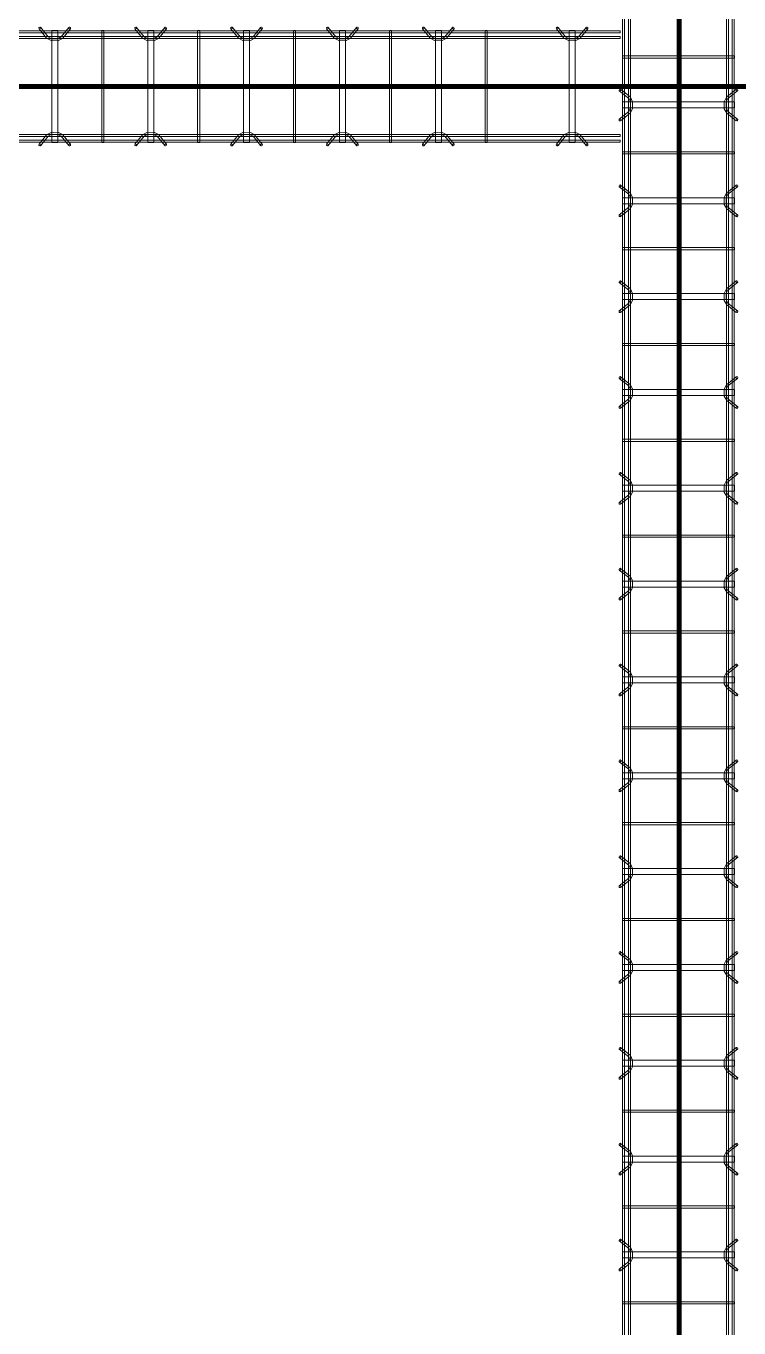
# Model space of a CAD drawing. Header units: inches. Extents: x -19229 to -222, y -6301 to 12387.
# Drawn here: x -3072.6 to -2983.3, y 10486.4 to 10649.4 of the extents above; entities that cross this region are included whole.
import ezdxf

# ---------------------------------------------------------------- set-up
doc = ezdxf.new("R2010")
doc.units = ezdxf.units.IN
doc.header["$MEASUREMENT"] = 0
doc.layers.add('A-GENM', color=13, linetype='Continuous', lineweight=9)
doc.layers.add('S-BEAM', color=12, linetype='Continuous', lineweight=9)

# ---------------------------------------------------------------- blocks, each defined once
blk = doc.blocks.new('Dowel bar assembly - Dowel bar assembly-669756-SLAB ON GROUND JOINTS')
at = {"layer": 'S-BEAM'}
for p, q in [((2175, 1.98), (0, 1.98)), ((0, 1.72), (2175, 1.72)), ((587.87, 1.99), (587.87, -12.01)), ((588.13, 1.99), (587.87, 1.99)), ((587.87, 1.99), (588.13, 1.99)), ((588.13, -12.01), (588.13, 1.99)), ((592.02, 2.23), (592.97, 1.03)), ((593.18, 1.19), (592.23, 2.39)), ((593.62, 1.99), (593.62, -12.01)), ((594.38, 1.99), (593.62, 1.99)), ((593.62, 1.99), (594.38, 1.99)), ((594.38, -12.01), (594.38, 1.99)), ((595.76, 2.39), (594.81, 1.19)), ((595.01, 1.03), (595.96, 2.23)), ((599.87, 1.99), (599.87, -12.01)), ((600.13, 1.99), (599.87, 1.99)), ((599.87, 1.99), (600.13, 1.99)), ((600.13, -12.01), (600.13, 1.99)), ((604.02, 2.23), (604.97, 1.03)), ((605.18, 1.19), (604.23, 2.39)), ((605.62, 1.99), (605.62, -12.01)), ((606.38, 1.99), (605.62, 1.99)), ((605.62, 1.99), (606.38, 1.99)), ((606.38, -12.01), (606.38, 1.99)), ((607.76, 2.39), (606.81, 1.19)), ((607.01, 1.03), (607.96, 2.23)), ((611.87, 1.99), (611.87, -12.01)), ((612.13, 1.99), (611.87, 1.99)), ((611.87, 1.99), (612.13, 1.99)), ((612.13, -12.01), (612.13, 1.99)), ((616.02, 2.23), (616.97, 1.03)), ((617.18, 1.19), (616.23, 2.39)), ((617.62, 1.99), (617.62, -12.01)), ((618.38, 1.99), (617.62, 1.99)), ((617.62, 1.99), (618.38, 1.99)), ((618.38, -12.01), (618.38, 1.99)), ((619.76, 2.39), (618.81, 1.19)), ((619.01, 1.03), (619.96, 2.23)), ((623.87, 1.99), (623.87, -12.01)), ((624.13, 1.99), (623.87, 1.99)), ((623.87, 1.99), (624.13, 1.99)), ((624.13, -12.01), (624.13, 1.99)), ((628.02, 2.23), (628.97, 1.03)), ((629.18, 1.19), (628.23, 2.39)), ((629.62, 1.99), (629.62, -12.01)), ((630.38, 1.99), (629.62, 1.99)), ((629.62, 1.99), (630.38, 1.99)), ((630.38, -12.01), (630.38, 1.99)), ((631.76, 2.39), (630.81, 1.19)), ((631.01, 1.03), (631.96, 2.23)), ((635.87, 1.99), (635.87, -12.01)), ((636.13, 1.99), (635.87, 1.99)), ((635.87, 1.99), (636.13, 1.99)), ((636.13, -12.01), (636.13, 1.99)), ((640.02, 2.23), (640.97, 1.03)), ((641.18, 1.19), (640.23, 2.39)), ((641.62, 1.99), (641.62, -12.01)), ((642.38, 1.99), (641.62, 1.99)), ((641.62, 1.99), (642.38, 1.99)), ((642.38, -12.01), (642.38, 1.99)), ((643.76, 2.39), (642.81, 1.19)), ((643.01, 1.03), (643.96, 2.23)), ((647.87, 1.99), (647.87, -12.01)), ((648.13, 1.99), (647.87, 1.99)), ((647.87, 1.99), (648.13, 1.99)), ((648.13, -12.01), (648.13, 1.99)), ((652.02, 2.23), (652.97, 1.03)), ((653.18, 1.19), (652.23, 2.39)), ((653.62, 1.99), (653.62, -12.01)), ((654.38, 1.99), (653.62, 1.99)), ((653.62, 1.99), (654.38, 1.99)), ((654.38, -12.01), (654.38, 1.99)), ((655.76, 2.39), (654.81, 1.19)), ((655.01, 1.03), (655.96, 2.23)), ((659.87, 1.99), (659.87, -12.01)), ((660.13, 1.99), (659.87, 1.99)), ((659.87, 1.99), (660.13, 1.99)), ((660.13, -12.01), (660.13, 1.99)), ((664.02, 2.23), (664.97, 1.03)), ((665.18, 1.19), (664.23, 2.39)), ((665.62, 1.99), (665.62, -12.01)), ((666.38, 1.99), (665.62, 1.99)), ((665.62, 1.99), (666.38, 1.99)), ((666.38, -12.01), (666.38, 1.99)), ((667.76, 2.39), (666.81, 1.19)), ((667.01, 1.03), (667.96, 2.23)), ((671.87, 1.99), (671.87, -12.01)), ((672.13, 1.99), (671.87, 1.99)), ((671.87, 1.99), (672.13, 1.99)), ((672.13, -12.01), (672.13, 1.99)), ((676.02, 2.23), (676.97, 1.03)), ((677.18, 1.19), (676.23, 2.39)), ((677.62, 1.99), (677.62, -12.01)), ((678.38, 1.99), (677.62, 1.99)), ((677.62, 1.99), (678.38, 1.99)), ((678.38, -12.01), (678.38, 1.99)), ((679.76, 2.39), (678.81, 1.19)), ((679.01, 1.03), (679.96, 2.23)), ((683.87, 1.99), (683.87, -12.01)), ((684.13, 1.99), (683.87, 1.99)), ((683.87, 1.99), (684.13, 1.99)), ((684.13, -12.01), (684.13, 1.99)), ((688.02, 2.23), (688.97, 1.03)), ((689.18, 1.19), (688.23, 2.39)), ((689.62, 1.99), (689.62, -12.01)), ((690.38, 1.99), (689.62, 1.99)), ((689.62, 1.99), (690.38, 1.99)), ((690.38, -12.01), (690.38, 1.99)), ((691.76, 2.39), (690.81, 1.19)), ((691.01, 1.03), (691.96, 2.23)), ((695.87, 1.99), (695.87, -12.01)), ((696.13, 1.99), (695.87, 1.99)), ((695.87, 1.99), (696.13, 1.99)), ((696.13, -12.01), (696.13, 1.99)), ((700.02, 2.23), (700.97, 1.03)), ((701.18, 1.19), (700.23, 2.39)), ((701.62, 1.99), (701.62, -12.01)), ((702.38, 1.99), (701.62, 1.99)), ((701.62, 1.99), (702.38, 1.99)), ((702.38, -12.01), (702.38, 1.99)), ((703.76, 2.39), (702.81, 1.19)), ((703.01, 1.03), (703.96, 2.23)), ((707.87, 1.99), (707.87, -12.01)), ((708.13, 1.99), (707.87, 1.99)), ((707.87, 1.99), (708.13, 1.99)), ((708.13, -12.01), (708.13, 1.99)), ((712.02, 2.23), (712.97, 1.03)), ((713.18, 1.19), (712.23, 2.39)), ((713.62, 1.99), (713.62, -12.01)), ((714.38, 1.99), (713.62, 1.99)), ((713.62, 1.99), (714.38, 1.99)), ((714.38, -12.01), (714.38, 1.99)), ((715.76, 2.39), (714.81, 1.19)), ((715.01, 1.03), (715.96, 2.23)), ((719.87, 1.99), (719.87, -12.01)), ((720.13, 1.99), (719.87, 1.99)), ((719.87, 1.99), (720.13, 1.99)), ((720.13, -12.01), (720.13, 1.99)), ((724.02, 2.23), (724.97, 1.03)), ((725.18, 1.19), (724.23, 2.39)), ((725.62, 1.99), (725.62, -12.01)), ((726.38, 1.99), (725.62, 1.99)), ((725.62, 1.99), (726.38, 1.99)), ((726.38, -12.01), (726.38, 1.99)), ((727.76, 2.39), (726.81, 1.19)), ((727.01, 1.03), (727.96, 2.23)), ((731.87, 1.99), (731.87, -12.01)), ((732.13, 1.99), (731.87, 1.99)), ((731.87, 1.99), (732.13, 1.99)), ((732.13, -12.01), (732.13, 1.99)), ((736.02, 2.23), (736.97, 1.03)), ((737.18, 1.19), (736.23, 2.39)), ((737.62, 1.99), (737.62, -12.01)), ((738.38, 1.99), (737.62, 1.99)), ((737.62, 1.99), (738.38, 1.99)), ((738.38, -12.01), (738.38, 1.99)), ((739.76, 2.39), (738.81, 1.19)), ((739.01, 1.03), (739.96, 2.23)), ((743.87, 1.99), (743.87, -12.01)), ((744.13, 1.99), (743.87, 1.99)), ((743.87, 1.99), (744.13, 1.99)), ((744.13, -12.01), (744.13, 1.99)), ((2175, 1.25), (0, 1.25)), ((0, 0.99), (2175, 0.99)), ((2175, -11.01), (0, -11.01)), ((0, -11.27), (2175, -11.27)), ((592.97, -11.05), (592.02, -12.25)), ((592.23, -12.41), (593.18, -11.21)), ((594.81, -11.21), (595.76, -12.41)), ((595.96, -12.25), (595.01, -11.05)), ((604.97, -11.05), (604.02, -12.25)), ((604.23, -12.41), (605.18, -11.21)), ((606.81, -11.21), (607.76, -12.41)), ((607.96, -12.25), (607.01, -11.05)), ((616.97, -11.05), (616.02, -12.25)), ((616.23, -12.41), (617.18, -11.21)), ((618.81, -11.21), (619.76, -12.41)), ((619.96, -12.25), (619.01, -11.05)), ((628.97, -11.05), (628.02, -12.25)), ((628.23, -12.41), (629.18, -11.21)), ((630.81, -11.21), (631.76, -12.41)), ((631.96, -12.25), (631.01, -11.05)), ((640.97, -11.05), (640.02, -12.25)), ((640.23, -12.41), (641.18, -11.21)), ((642.81, -11.21), (643.76, -12.41)), ((643.96, -12.25), (643.01, -11.05)), ((652.97, -11.05), (652.02, -12.25)), ((652.23, -12.41), (653.18, -11.21)), ((654.81, -11.21), (655.76, -12.41)), ((655.96, -12.25), (655.01, -11.05)), ((664.97, -11.05), (664.02, -12.25)), ((664.23, -12.41), (665.18, -11.21)), ((666.81, -11.21), (667.76, -12.41)), ((667.96, -12.25), (667.01, -11.05)), ((676.97, -11.05), (676.02, -12.25)), ((676.23, -12.41), (677.18, -11.21)), ((678.81, -11.21), (679.76, -12.41)), ((679.96, -12.25), (679.01, -11.05)), ((688.97, -11.05), (688.02, -12.25)), ((688.23, -12.41), (689.18, -11.21)), ((690.81, -11.21), (691.76, -12.41)), ((691.96, -12.25), (691.01, -11.05)), ((700.97, -11.05), (700.02, -12.25)), ((700.23, -12.41), (701.18, -11.21)), ((702.81, -11.21), (703.76, -12.41)), ((703.96, -12.25), (703.01, -11.05)), ((712.97, -11.05), (712.02, -12.25)), ((712.23, -12.41), (713.18, -11.21)), ((714.81, -11.21), (715.76, -12.41)), ((715.96, -12.25), (715.01, -11.05)), ((724.97, -11.05), (724.02, -12.25)), ((724.23, -12.41), (725.18, -11.21)), ((726.81, -11.21), (727.76, -12.41)), ((727.96, -12.25), (727.01, -11.05)), ((736.97, -11.05), (736.02, -12.25)), ((736.23, -12.41), (737.18, -11.21)), ((738.81, -11.21), (739.76, -12.41)), ((739.96, -12.25), (739.01, -11.05)), ((2175, -11.74), (0, -11.74)), ((0, -12), (2175, -12)), ((588.13, -12.01), (587.87, -12.01)), ((587.87, -12.01), (588.13, -12.01)), ((594.38, -12.01), (593.62, -12.01)), ((593.62, -12.01), (594.38, -12.01)), ((600.13, -12.01), (599.87, -12.01)), ((599.87, -12.01), (600.13, -12.01)), ((606.38, -12.01), (605.62, -12.01)), ((605.62, -12.01), (606.38, -12.01)), ((612.13, -12.01), (611.87, -12.01)), ((611.87, -12.01), (612.13, -12.01)), ((618.38, -12.01), (617.62, -12.01)), ((617.62, -12.01), (618.38, -12.01)), ((624.13, -12.01), (623.87, -12.01)), ((623.87, -12.01), (624.13, -12.01)), ((630.38, -12.01), (629.62, -12.01)), ((629.62, -12.01), (630.38, -12.01)), ((636.13, -12.01), (635.87, -12.01)), ((635.87, -12.01), (636.13, -12.01)), ((642.38, -12.01), (641.62, -12.01)), ((641.62, -12.01), (642.38, -12.01)), ((648.13, -12.01), (647.87, -12.01)), ((647.87, -12.01), (648.13, -12.01)), ((654.38, -12.01), (653.62, -12.01)), ((653.62, -12.01), (654.38, -12.01)), ((660.13, -12.01), (659.87, -12.01)), ((659.87, -12.01), (660.13, -12.01)), ((666.38, -12.01), (665.62, -12.01)), ((665.62, -12.01), (666.38, -12.01)), ((672.13, -12.01), (671.87, -12.01)), ((671.87, -12.01), (672.13, -12.01)), ((678.38, -12.01), (677.62, -12.01)), ((677.62, -12.01), (678.38, -12.01)), ((684.13, -12.01), (683.87, -12.01)), ((683.87, -12.01), (684.13, -12.01)), ((690.38, -12.01), (689.62, -12.01)), ((689.62, -12.01), (690.38, -12.01)), ((696.13, -12.01), (695.87, -12.01)), ((695.87, -12.01), (696.13, -12.01)), ((702.38, -12.01), (701.62, -12.01)), ((701.62, -12.01), (702.38, -12.01)), ((708.13, -12.01), (707.87, -12.01)), ((707.87, -12.01), (708.13, -12.01)), ((714.38, -12.01), (713.62, -12.01)), ((713.62, -12.01), (714.38, -12.01)), ((720.13, -12.01), (719.87, -12.01)), ((719.87, -12.01), (720.13, -12.01)), ((726.38, -12.01), (725.62, -12.01)), ((725.62, -12.01), (726.38, -12.01)), ((732.13, -12.01), (731.87, -12.01)), ((731.87, -12.01), (732.13, -12.01)), ((738.38, -12.01), (737.62, -12.01)), ((737.62, -12.01), (738.38, -12.01)), ((744.13, -12.01), (743.87, -12.01)), ((743.87, -12.01), (744.13, -12.01))]:
    blk.add_line(p, q, dxfattribs=at)
at = {"layer": 'S-BEAM', "flags": 128}
for points in [[(592.97, 1.03), (593.53, 0.73), (594.39, 0.72), (594.97, 0.99), (595.01, 1.03)], [(593.18, 1.19), (593.62, 0.97), (594.38, 0.98), (594.81, 1.19)], [(604.97, 1.03), (605.53, 0.73), (606.39, 0.72), (606.97, 0.99), (607.01, 1.03)], [(605.18, 1.19), (605.62, 0.97), (606.38, 0.98), (606.81, 1.19)], [(616.97, 1.03), (617.53, 0.73), (618.39, 0.72), (618.97, 0.99), (619.01, 1.03)], [(617.18, 1.19), (617.62, 0.97), (618.38, 0.98), (618.81, 1.19)], [(628.97, 1.03), (629.53, 0.73), (630.39, 0.72), (630.97, 0.99), (631.01, 1.03)], [(629.18, 1.19), (629.62, 0.97), (630.38, 0.98), (630.81, 1.19)], [(640.97, 1.03), (641.53, 0.73), (642.39, 0.72), (642.97, 0.99), (643.01, 1.03)], [(641.18, 1.19), (641.62, 0.97), (642.38, 0.98), (642.81, 1.19)], [(652.97, 1.03), (653.53, 0.73), (654.39, 0.72), (654.97, 0.99), (655.01, 1.03)], [(653.18, 1.19), (653.62, 0.97), (654.38, 0.98), (654.81, 1.19)], [(664.97, 1.03), (665.53, 0.73), (666.39, 0.72), (666.97, 0.99), (667.01, 1.03)], [(665.18, 1.19), (665.62, 0.97), (666.38, 0.98), (666.81, 1.19)], [(676.97, 1.03), (677.53, 0.73), (678.39, 0.72), (678.97, 0.99), (679.01, 1.03)], [(677.18, 1.19), (677.62, 0.97), (678.38, 0.98), (678.81, 1.19)], [(688.97, 1.03), (689.53, 0.73), (690.39, 0.72), (690.97, 0.99), (691.01, 1.03)], [(689.18, 1.19), (689.62, 0.97), (690.38, 0.98), (690.81, 1.19)], [(700.97, 1.03), (701.53, 0.73), (702.39, 0.72), (702.97, 0.99), (703.01, 1.03)], [(701.18, 1.19), (701.62, 0.97), (702.38, 0.98), (702.81, 1.19)], [(712.97, 1.03), (713.53, 0.73), (714.39, 0.72), (714.97, 0.99), (715.01, 1.03)], [(713.18, 1.19), (713.62, 0.97), (714.38, 0.98), (714.81, 1.19)], [(724.97, 1.03), (725.53, 0.73), (726.39, 0.72), (726.97, 0.99), (727.01, 1.03)], [(725.18, 1.19), (725.62, 0.97), (726.38, 0.98), (726.81, 1.19)], [(736.97, 1.03), (737.53, 0.73), (738.39, 0.72), (738.97, 0.99), (739.01, 1.03)], [(737.18, 1.19), (737.62, 0.97), (738.38, 0.98), (738.81, 1.19)], [(592.97, -11.05), (593.53, -10.75), (594.39, -10.74), (594.97, -11.01), (595.01, -11.05)], [(593.18, -11.21), (593.62, -10.99), (594.38, -11), (594.81, -11.21)], [(604.97, -11.05), (605.53, -10.75), (606.39, -10.74), (606.97, -11.01), (607.01, -11.05)], [(605.18, -11.21), (605.62, -10.99), (606.38, -11), (606.81, -11.21)], [(616.97, -11.05), (617.53, -10.75), (618.39, -10.74), (618.97, -11.01), (619.01, -11.05)], [(617.18, -11.21), (617.62, -10.99), (618.38, -11), (618.81, -11.21)], [(628.97, -11.05), (629.53, -10.75), (630.39, -10.74), (630.97, -11.01), (631.01, -11.05)], [(629.18, -11.21), (629.62, -10.99), (630.38, -11), (630.81, -11.21)], [(640.97, -11.05), (641.53, -10.75), (642.39, -10.74), (642.97, -11.01), (643.01, -11.05)], [(641.18, -11.21), (641.62, -10.99), (642.38, -11), (642.81, -11.21)], [(652.97, -11.05), (653.53, -10.75), (654.39, -10.74), (654.97, -11.01), (655.01, -11.05)], [(653.18, -11.21), (653.62, -10.99), (654.38, -11), (654.81, -11.21)], [(664.97, -11.05), (665.53, -10.75), (666.39, -10.74), (666.97, -11.01), (667.01, -11.05)], [(665.18, -11.21), (665.62, -10.99), (666.38, -11), (666.81, -11.21)], [(676.97, -11.05), (677.53, -10.75), (678.39, -10.74), (678.97, -11.01), (679.01, -11.05)], [(677.18, -11.21), (677.62, -10.99), (678.38, -11), (678.81, -11.21)], [(688.97, -11.05), (689.53, -10.75), (690.39, -10.74), (690.97, -11.01), (691.01, -11.05)], [(689.18, -11.21), (689.62, -10.99), (690.38, -11), (690.81, -11.21)], [(700.97, -11.05), (701.53, -10.75), (702.39, -10.74), (702.97, -11.01), (703.01, -11.05)], [(701.18, -11.21), (701.62, -10.99), (702.38, -11), (702.81, -11.21)], [(712.97, -11.05), (713.53, -10.75), (714.39, -10.74), (714.97, -11.01), (715.01, -11.05)], [(713.18, -11.21), (713.62, -10.99), (714.38, -11), (714.81, -11.21)], [(724.97, -11.05), (725.53, -10.75), (726.39, -10.74), (726.97, -11.01), (727.01, -11.05)], [(725.18, -11.21), (725.62, -10.99), (726.38, -11), (726.81, -11.21)], [(736.97, -11.05), (737.53, -10.75), (738.39, -10.74), (738.97, -11.01), (739.01, -11.05)], [(737.18, -11.21), (737.62, -10.99), (738.38, -11), (738.81, -11.21)]]:
    blk.add_lwpolyline(points, dxfattribs=at)
at = {"layer": 'S-BEAM'}
for centre, major_axis, start_param, end_param in [((592.12, 2.31), (0.101, 0.08), 5.709265, 8.850858), ((592.12, 2.31), (0.101, 0.08), 2.567673, 5.709265), ((595.86, 2.31), (-0.101, 0.08), 3.715513, 6.857105), ((595.86, 2.31), (-0.101, 0.08), 0.57392, 3.715513), ((604.12, 2.31), (0.101, 0.08), 5.709265, 8.850858), ((604.12, 2.31), (0.101, 0.08), 2.567673, 5.709265), ((607.86, 2.31), (-0.101, 0.08), 3.715513, 6.857105), ((607.86, 2.31), (-0.101, 0.08), 0.57392, 3.715513), ((616.12, 2.31), (0.101, 0.08), 5.709265, 8.850858), ((616.12, 2.31), (0.101, 0.08), 2.567673, 5.709265), ((619.86, 2.31), (-0.101, 0.08), 3.715513, 6.857105), ((619.86, 2.31), (-0.101, 0.08), 0.57392, 3.715513), ((628.12, 2.31), (0.101, 0.08), 5.709265, 8.850858), ((628.12, 2.31), (0.101, 0.08), 2.567673, 5.709265), ((631.86, 2.31), (-0.101, 0.08), 3.715513, 6.857105), ((631.86, 2.31), (-0.101, 0.08), 0.57392, 3.715513), ((640.12, 2.31), (0.101, 0.08), 5.709265, 8.850858), ((640.12, 2.31), (0.101, 0.08), 2.567673, 5.709265), ((643.86, 2.31), (-0.101, 0.08), 3.715513, 6.857105), ((643.86, 2.31), (-0.101, 0.08), 0.57392, 3.715513), ((652.12, 2.31), (0.101, 0.08), 5.709265, 8.850858), ((652.12, 2.31), (0.101, 0.08), 2.567673, 5.709265), ((655.86, 2.31), (-0.101, 0.08), 3.715513, 6.857105), ((655.86, 2.31), (-0.101, 0.08), 0.57392, 3.715513), ((664.12, 2.31), (0.101, 0.08), 5.709265, 8.850858), ((664.12, 2.31), (0.101, 0.08), 2.567673, 5.709265), ((667.86, 2.31), (-0.101, 0.08), 3.715513, 6.857105), ((667.86, 2.31), (-0.101, 0.08), 0.57392, 3.715513), ((676.12, 2.31), (0.101, 0.08), 5.709265, 8.850858), ((676.12, 2.31), (0.101, 0.08), 2.567673, 5.709265), ((679.86, 2.31), (-0.101, 0.08), 3.715513, 6.857105), ((679.86, 2.31), (-0.101, 0.08), 0.57392, 3.715513), ((688.12, 2.31), (0.101, 0.08), 5.709265, 8.850858), ((688.12, 2.31), (0.101, 0.08), 2.567673, 5.709265), ((691.86, 2.31), (-0.101, 0.08), 3.715513, 6.857105), ((691.86, 2.31), (-0.101, 0.08), 0.57392, 3.715513), ((700.12, 2.31), (0.101, 0.08), 5.709265, 8.850858), ((700.12, 2.31), (0.101, 0.08), 2.567673, 5.709265), ((703.86, 2.31), (-0.101, 0.08), 3.715513, 6.857105), ((703.86, 2.31), (-0.101, 0.08), 0.57392, 3.715513), ((712.12, 2.31), (0.101, 0.08), 5.709265, 8.850858), ((712.12, 2.31), (0.101, 0.08), 2.567673, 5.709265), ((715.86, 2.31), (-0.101, 0.08), 3.715513, 6.857105), ((715.86, 2.31), (-0.101, 0.08), 0.57392, 3.715513), ((724.12, 2.31), (0.101, 0.08), 5.709265, 8.850858), ((724.12, 2.31), (0.101, 0.08), 2.567673, 5.709265), ((727.86, 2.31), (-0.101, 0.08), 3.715513, 6.857105), ((727.86, 2.31), (-0.101, 0.08), 0.57392, 3.715513), ((736.12, 2.31), (0.101, 0.08), 5.709265, 8.850858), ((736.12, 2.31), (0.101, 0.08), 2.567673, 5.709265), ((739.86, 2.31), (-0.101, 0.08), 3.715513, 6.857105), ((739.86, 2.31), (-0.101, 0.08), 0.57392, 3.715513), ((592.12, -12.33), (-0.101, 0.08), 3.715513, 6.857105), ((592.12, -12.33), (-0.101, 0.08), 0.57392, 3.715513), ((595.86, -12.33), (0.101, 0.08), 5.709265, 8.850858), ((595.86, -12.33), (0.101, 0.08), 2.567673, 5.709265), ((604.12, -12.33), (-0.101, 0.08), 3.715513, 6.857105), ((604.12, -12.33), (-0.101, 0.08), 0.57392, 3.715513), ((607.86, -12.33), (0.101, 0.08), 5.709265, 8.850858), ((607.86, -12.33), (0.101, 0.08), 2.567673, 5.709265), ((616.12, -12.33), (-0.101, 0.08), 3.715513, 6.857105), ((616.12, -12.33), (-0.101, 0.08), 0.57392, 3.715513), ((619.86, -12.33), (0.101, 0.08), 5.709265, 8.850858), ((619.86, -12.33), (0.101, 0.08), 2.567673, 5.709265), ((628.12, -12.33), (-0.101, 0.08), 3.715513, 6.857105), ((628.12, -12.33), (-0.101, 0.08), 0.57392, 3.715513), ((631.86, -12.33), (0.101, 0.08), 5.709265, 8.850858), ((631.86, -12.33), (0.101, 0.08), 2.567673, 5.709265), ((640.12, -12.33), (-0.101, 0.08), 3.715513, 6.857105), ((640.12, -12.33), (-0.101, 0.08), 0.57392, 3.715513), ((643.86, -12.33), (0.101, 0.08), 5.709265, 8.850858), ((643.86, -12.33), (0.101, 0.08), 2.567673, 5.709265), ((652.12, -12.33), (-0.101, 0.08), 3.715513, 6.857105), ((652.12, -12.33), (-0.101, 0.08), 0.57392, 3.715513), ((655.86, -12.33), (0.101, 0.08), 5.709265, 8.850858), ((655.86, -12.33), (0.101, 0.08), 2.567673, 5.709265), ((664.12, -12.33), (-0.101, 0.08), 3.715513, 6.857105), ((664.12, -12.33), (-0.101, 0.08), 0.57392, 3.715513), ((667.86, -12.33), (0.101, 0.08), 5.709265, 8.850858), ((667.86, -12.33), (0.101, 0.08), 2.567673, 5.709265), ((676.12, -12.33), (-0.101, 0.08), 3.715513, 6.857105), ((676.12, -12.33), (-0.101, 0.08), 0.57392, 3.715513), ((679.86, -12.33), (0.101, 0.08), 5.709265, 8.850858), ((679.86, -12.33), (0.101, 0.08), 2.567673, 5.709265), ((688.12, -12.33), (-0.101, 0.08), 3.715513, 6.857105), ((688.12, -12.33), (-0.101, 0.08), 0.57392, 3.715513), ((691.86, -12.33), (0.101, 0.08), 5.709265, 8.850858), ((691.86, -12.33), (0.101, 0.08), 2.567673, 5.709265), ((700.12, -12.33), (-0.101, 0.08), 3.715513, 6.857105), ((700.12, -12.33), (-0.101, 0.08), 0.57392, 3.715513), ((703.86, -12.33), (0.101, 0.08), 5.709265, 8.850858), ((703.86, -12.33), (0.101, 0.08), 2.567673, 5.709265), ((712.12, -12.33), (-0.101, 0.08), 3.715513, 6.857105), ((712.12, -12.33), (-0.101, 0.08), 0.57392, 3.715513), ((715.86, -12.33), (0.101, 0.08), 5.709265, 8.850858), ((715.86, -12.33), (0.101, 0.08), 2.567673, 5.709265), ((724.12, -12.33), (-0.101, 0.08), 3.715513, 6.857105), ((724.12, -12.33), (-0.101, 0.08), 0.57392, 3.715513), ((727.86, -12.33), (0.101, 0.08), 5.709265, 8.850858), ((727.86, -12.33), (0.101, 0.08), 2.567673, 5.709265), ((736.12, -12.33), (-0.101, 0.08), 3.715513, 6.857105), ((736.12, -12.33), (-0.101, 0.08), 0.57392, 3.715513), ((739.86, -12.33), (0.101, 0.08), 5.709265, 8.850858), ((739.86, -12.33), (0.101, 0.08), 2.567673, 5.709265)]:
    blk.add_ellipse(centre, major_axis=major_axis, ratio=0.816528, start_param=start_param, end_param=end_param, dxfattribs=at)
blk = doc.blocks.new('Dowel bar assembly - Dowel bar assembly-674226-SLAB ON GROUND JOINTS')
at = {"layer": 'S-BEAM'}
for p, q in [((148.75, 1.98), (0, 1.98)), ((0, 1.98), (0, 1.72)), ((0, 1.72), (0, 1.98)), ((0, 1.72), (148.75, 1.72)), ((4.02, 2.23), (4.97, 1.03)), ((5.18, 1.19), (4.23, 2.39)), ((5.63, 1.99), (5.63, -12.01)), ((6.38, 1.99), (5.63, 1.99)), ((5.63, 1.99), (6.38, 1.99)), ((6.38, -12.01), (6.38, 1.99)), ((7.76, 2.39), (6.81, 1.19)), ((7.01, 1.03), (7.96, 2.23)), ((11.87, 1.99), (11.87, -12.01)), ((12.13, 1.99), (11.87, 1.99)), ((11.87, 1.99), (12.13, 1.99)), ((12.13, -12.01), (12.13, 1.99)), ((16.02, 2.23), (16.97, 1.03)), ((17.18, 1.19), (16.23, 2.39)), ((17.63, 1.99), (17.63, -12.01)), ((18.38, 1.99), (17.63, 1.99)), ((17.63, 1.99), (18.38, 1.99)), ((18.38, -12.01), (18.38, 1.99)), ((19.76, 2.39), (18.81, 1.19)), ((19.01, 1.03), (19.96, 2.23)), ((23.87, 1.99), (23.87, -12.01)), ((24.13, 1.99), (23.87, 1.99)), ((23.87, 1.99), (24.13, 1.99)), ((24.13, -12.01), (24.13, 1.99)), ((28.02, 2.23), (28.97, 1.03)), ((29.18, 1.19), (28.23, 2.39)), ((29.63, 1.99), (29.63, -12.01)), ((30.38, 1.99), (29.63, 1.99)), ((29.63, 1.99), (30.38, 1.99)), ((30.38, -12.01), (30.38, 1.99)), ((31.76, 2.39), (30.81, 1.19)), ((31.01, 1.03), (31.96, 2.23)), ((35.87, 1.99), (35.87, -12.01)), ((36.13, 1.99), (35.87, 1.99)), ((35.87, 1.99), (36.13, 1.99)), ((36.13, -12.01), (36.13, 1.99)), ((40.02, 2.23), (40.97, 1.03)), ((41.18, 1.19), (40.23, 2.39)), ((41.63, 1.99), (41.63, -12.01)), ((42.38, 1.99), (41.63, 1.99)), ((41.63, 1.99), (42.38, 1.99)), ((42.38, -12.01), (42.38, 1.99)), ((43.76, 2.39), (42.81, 1.19)), ((43.01, 1.03), (43.96, 2.23)), ((47.87, 1.99), (47.87, -12.01)), ((48.13, 1.99), (47.87, 1.99)), ((47.87, 1.99), (48.13, 1.99)), ((48.13, -12.01), (48.13, 1.99)), ((52.02, 2.23), (52.97, 1.03)), ((53.18, 1.19), (52.23, 2.39)), ((53.63, 1.99), (53.63, -12.01)), ((54.38, 1.99), (53.63, 1.99)), ((53.63, 1.99), (54.38, 1.99)), ((54.38, -12.01), (54.38, 1.99)), ((55.76, 2.39), (54.81, 1.19)), ((55.01, 1.03), (55.96, 2.23)), ((59.87, 1.99), (59.87, -12.01)), ((60.13, 1.99), (59.87, 1.99)), ((59.87, 1.99), (60.13, 1.99)), ((60.13, -12.01), (60.13, 1.99)), ((64.02, 2.23), (64.97, 1.03)), ((65.18, 1.19), (64.23, 2.39)), ((65.63, 1.99), (65.63, -12.01)), ((66.38, 1.99), (65.63, 1.99)), ((65.63, 1.99), (66.38, 1.99)), ((66.38, -12.01), (66.38, 1.99)), ((67.76, 2.39), (66.81, 1.19)), ((67.01, 1.03), (67.96, 2.23)), ((71.87, 1.99), (71.87, -12.01)), ((72.13, 1.99), (71.87, 1.99)), ((71.87, 1.99), (72.13, 1.99)), ((72.13, -12.01), (72.13, 1.99)), ((76.02, 2.23), (76.97, 1.03)), ((77.18, 1.19), (76.23, 2.39)), ((77.63, 1.99), (77.63, -12.01)), ((78.38, 1.99), (77.63, 1.99)), ((77.63, 1.99), (78.38, 1.99)), ((78.38, -12.01), (78.38, 1.99)), ((79.76, 2.39), (78.81, 1.19)), ((79.01, 1.03), (79.96, 2.23)), ((83.87, 1.99), (83.87, -12.01)), ((84.13, 1.99), (83.87, 1.99)), ((83.87, 1.99), (84.13, 1.99)), ((84.13, -12.01), (84.13, 1.99)), ((88.02, 2.23), (88.97, 1.03)), ((89.18, 1.19), (88.23, 2.39)), ((89.63, 1.99), (89.63, -12.01)), ((90.38, 1.99), (89.63, 1.99)), ((89.63, 1.99), (90.38, 1.99)), ((90.38, -12.01), (90.38, 1.99)), ((91.76, 2.39), (90.81, 1.19)), ((91.01, 1.03), (91.96, 2.23)), ((95.87, 1.99), (95.87, -12.01)), ((96.13, 1.99), (95.87, 1.99)), ((95.87, 1.99), (96.13, 1.99)), ((96.13, -12.01), (96.13, 1.99)), ((100.02, 2.23), (100.97, 1.03)), ((101.18, 1.19), (100.23, 2.39)), ((101.63, 1.99), (101.63, -12.01)), ((102.38, 1.99), (101.63, 1.99)), ((101.63, 1.99), (102.38, 1.99)), ((102.38, -12.01), (102.38, 1.99)), ((103.76, 2.39), (102.81, 1.19)), ((103.01, 1.03), (103.96, 2.23)), ((107.87, 1.99), (107.87, -12.01)), ((108.13, 1.99), (107.87, 1.99)), ((107.87, 1.99), (108.13, 1.99)), ((108.13, -12.01), (108.13, 1.99)), ((112.02, 2.23), (112.97, 1.03)), ((113.18, 1.19), (112.23, 2.39)), ((113.63, 1.99), (113.63, -12.01)), ((114.38, 1.99), (113.63, 1.99)), ((113.63, 1.99), (114.38, 1.99)), ((114.38, -12.01), (114.38, 1.99)), ((115.76, 2.39), (114.81, 1.19)), ((115.01, 1.03), (115.96, 2.23)), ((119.87, 1.99), (119.87, -12.01)), ((120.13, 1.99), (119.87, 1.99)), ((119.87, 1.99), (120.13, 1.99)), ((120.13, -12.01), (120.13, 1.99)), ((124.02, 2.23), (124.97, 1.03)), ((125.18, 1.19), (124.23, 2.39)), ((125.63, 1.99), (125.63, -12.01)), ((126.38, 1.99), (125.63, 1.99)), ((125.63, 1.99), (126.38, 1.99)), ((126.38, -12.01), (126.38, 1.99)), ((127.76, 2.39), (126.81, 1.19)), ((127.01, 1.03), (127.96, 2.23)), ((131.87, 1.99), (131.87, -12.01)), ((132.13, 1.99), (131.87, 1.99)), ((131.87, 1.99), (132.13, 1.99)), ((132.13, -12.01), (132.13, 1.99)), ((140.77, 2.23), (141.72, 1.03)), ((141.93, 1.19), (140.98, 2.39)), ((142.38, 1.99), (142.38, -12.01)), ((143.13, 1.99), (142.38, 1.99)), ((142.38, 1.99), (143.13, 1.99)), ((143.13, -12.01), (143.13, 1.99)), ((144.51, 2.39), (143.56, 1.19)), ((143.76, 1.03), (144.71, 2.23)), ((148.75, 1.98), (148.75, 1.72)), ((148.75, 1.72), (148.75, 1.98)), ((148.75, 1.25), (0, 1.25)), ((0, 0.99), (0, 1.25)), ((0, 1.25), (0, 0.99)), ((0, 0.99), (148.75, 0.99)), ((148.75, 0.99), (148.75, 1.25)), ((148.75, 1.25), (148.75, 0.99)), ((148.75, -11.01), (0, -11.01)), ((0, -11.27), (0, -11.01)), ((0, -11.01), (0, -11.27)), ((0, -11.27), (148.75, -11.27)), ((4.97, -11.05), (4.02, -12.25)), ((4.23, -12.41), (5.18, -11.21)), ((6.81, -11.21), (7.76, -12.41)), ((7.96, -12.25), (7.01, -11.05)), ((16.97, -11.05), (16.02, -12.25)), ((16.23, -12.41), (17.18, -11.21)), ((18.81, -11.21), (19.76, -12.41)), ((19.96, -12.25), (19.01, -11.05)), ((28.97, -11.05), (28.02, -12.25)), ((28.23, -12.41), (29.18, -11.21)), ((30.81, -11.21), (31.76, -12.41)), ((31.96, -12.25), (31.01, -11.05)), ((40.97, -11.05), (40.02, -12.25)), ((40.23, -12.41), (41.18, -11.21)), ((42.81, -11.21), (43.76, -12.41)), ((43.96, -12.25), (43.01, -11.05)), ((52.97, -11.05), (52.02, -12.25)), ((52.23, -12.41), (53.18, -11.21)), ((54.81, -11.21), (55.76, -12.41)), ((55.96, -12.25), (55.01, -11.05)), ((64.97, -11.05), (64.02, -12.25)), ((64.23, -12.41), (65.18, -11.21)), ((66.81, -11.21), (67.76, -12.41)), ((67.96, -12.25), (67.01, -11.05)), ((76.97, -11.05), (76.02, -12.25)), ((76.23, -12.41), (77.18, -11.21)), ((78.81, -11.21), (79.76, -12.41)), ((79.96, -12.25), (79.01, -11.05)), ((88.97, -11.05), (88.02, -12.25)), ((88.23, -12.41), (89.18, -11.21)), ((90.81, -11.21), (91.76, -12.41)), ((91.96, -12.25), (91.01, -11.05)), ((100.97, -11.05), (100.02, -12.25)), ((100.23, -12.41), (101.18, -11.21)), ((102.81, -11.21), (103.76, -12.41)), ((103.96, -12.25), (103.01, -11.05)), ((112.97, -11.05), (112.02, -12.25)), ((112.23, -12.41), (113.18, -11.21)), ((114.81, -11.21), (115.76, -12.41)), ((115.96, -12.25), (115.01, -11.05)), ((124.97, -11.05), (124.02, -12.25)), ((124.23, -12.41), (125.18, -11.21)), ((126.81, -11.21), (127.76, -12.41)), ((127.96, -12.25), (127.01, -11.05)), ((141.72, -11.05), (140.77, -12.25)), ((140.98, -12.41), (141.93, -11.21)), ((143.56, -11.21), (144.51, -12.41)), ((144.71, -12.25), (143.76, -11.05)), ((148.75, -11.27), (148.75, -11.01)), ((148.75, -11.01), (148.75, -11.27)), ((148.75, -11.74), (0, -11.74)), ((0, -12), (0, -11.74)), ((0, -11.74), (0, -12)), ((0, -12), (148.75, -12)), ((6.38, -12.01), (5.63, -12.01)), ((5.63, -12.01), (6.38, -12.01)), ((12.13, -12.01), (11.87, -12.01)), ((11.87, -12.01), (12.13, -12.01)), ((18.38, -12.01), (17.63, -12.01)), ((17.63, -12.01), (18.38, -12.01)), ((24.13, -12.01), (23.87, -12.01)), ((23.87, -12.01), (24.13, -12.01)), ((30.38, -12.01), (29.63, -12.01)), ((29.63, -12.01), (30.38, -12.01)), ((36.13, -12.01), (35.87, -12.01)), ((35.87, -12.01), (36.13, -12.01)), ((42.38, -12.01), (41.63, -12.01)), ((41.63, -12.01), (42.38, -12.01)), ((48.13, -12.01), (47.87, -12.01)), ((47.87, -12.01), (48.13, -12.01)), ((54.38, -12.01), (53.63, -12.01)), ((53.63, -12.01), (54.38, -12.01)), ((60.13, -12.01), (59.87, -12.01)), ((59.87, -12.01), (60.13, -12.01)), ((66.38, -12.01), (65.63, -12.01)), ((65.63, -12.01), (66.38, -12.01)), ((72.13, -12.01), (71.87, -12.01)), ((71.87, -12.01), (72.13, -12.01)), ((78.38, -12.01), (77.63, -12.01)), ((77.63, -12.01), (78.38, -12.01)), ((84.13, -12.01), (83.87, -12.01)), ((83.87, -12.01), (84.13, -12.01)), ((90.38, -12.01), (89.63, -12.01)), ((89.63, -12.01), (90.38, -12.01)), ((96.13, -12.01), (95.87, -12.01)), ((95.87, -12.01), (96.13, -12.01)), ((102.38, -12.01), (101.63, -12.01)), ((101.63, -12.01), (102.38, -12.01)), ((108.13, -12.01), (107.87, -12.01)), ((107.87, -12.01), (108.13, -12.01)), ((114.38, -12.01), (113.63, -12.01)), ((113.63, -12.01), (114.38, -12.01)), ((120.13, -12.01), (119.87, -12.01)), ((119.87, -12.01), (120.13, -12.01)), ((126.38, -12.01), (125.63, -12.01)), ((125.63, -12.01), (126.38, -12.01)), ((132.13, -12.01), (131.87, -12.01)), ((131.87, -12.01), (132.13, -12.01)), ((143.13, -12.01), (142.38, -12.01)), ((142.38, -12.01), (143.13, -12.01)), ((148.75, -12), (148.75, -11.74)), ((148.75, -11.74), (148.75, -12))]:
    blk.add_line(p, q, dxfattribs=at)
at = {"layer": 'S-BEAM', "flags": 128}
for points in [[(4.97, 1.03), (5.53, 0.73), (6.39, 0.72), (6.97, 0.99), (7.01, 1.03)], [(5.18, 1.19), (5.62, 0.97), (6.38, 0.98), (6.81, 1.19)], [(16.97, 1.03), (17.53, 0.73), (18.39, 0.72), (18.97, 0.99), (19.01, 1.03)], [(17.18, 1.19), (17.62, 0.97), (18.38, 0.98), (18.81, 1.19)], [(28.97, 1.03), (29.53, 0.73), (30.39, 0.72), (30.97, 0.99), (31.01, 1.03)], [(29.18, 1.19), (29.62, 0.97), (30.38, 0.98), (30.81, 1.19)], [(40.97, 1.03), (41.53, 0.73), (42.39, 0.72), (42.97, 0.99), (43.01, 1.03)], [(41.18, 1.19), (41.62, 0.97), (42.38, 0.98), (42.81, 1.19)], [(52.97, 1.03), (53.53, 0.73), (54.39, 0.72), (54.97, 0.99), (55.01, 1.03)], [(53.18, 1.19), (53.62, 0.97), (54.38, 0.98), (54.81, 1.19)], [(64.97, 1.03), (65.53, 0.73), (66.39, 0.72), (66.97, 0.99), (67.01, 1.03)], [(65.18, 1.19), (65.62, 0.97), (66.38, 0.98), (66.81, 1.19)], [(76.97, 1.03), (77.53, 0.73), (78.39, 0.72), (78.97, 0.99), (79.01, 1.03)], [(77.18, 1.19), (77.62, 0.97), (78.38, 0.98), (78.81, 1.19)], [(88.97, 1.03), (89.53, 0.73), (90.39, 0.72), (90.97, 0.99), (91.01, 1.03)], [(89.18, 1.19), (89.62, 0.97), (90.38, 0.98), (90.81, 1.19)], [(100.97, 1.03), (101.53, 0.73), (102.39, 0.72), (102.97, 0.99), (103.01, 1.03)], [(101.18, 1.19), (101.62, 0.97), (102.38, 0.98), (102.81, 1.19)], [(112.97, 1.03), (113.53, 0.73), (114.39, 0.72), (114.97, 0.99), (115.01, 1.03)], [(113.18, 1.19), (113.62, 0.97), (114.38, 0.98), (114.81, 1.19)], [(124.97, 1.03), (125.53, 0.73), (126.39, 0.72), (126.97, 0.99), (127.01, 1.03)], [(125.18, 1.19), (125.62, 0.97), (126.38, 0.98), (126.81, 1.19)], [(141.72, 1.03), (142.28, 0.73), (143.14, 0.72), (143.72, 0.99), (143.76, 1.03)], [(141.93, 1.19), (142.37, 0.97), (143.13, 0.98), (143.56, 1.19)], [(4.97, -11.05), (5.53, -10.75), (6.39, -10.74), (6.97, -11.01), (7.01, -11.05)], [(5.18, -11.21), (5.62, -10.99), (6.38, -11), (6.81, -11.21)], [(16.97, -11.05), (17.53, -10.75), (18.39, -10.74), (18.97, -11.01), (19.01, -11.05)], [(17.18, -11.21), (17.62, -10.99), (18.38, -11), (18.81, -11.21)], [(28.97, -11.05), (29.53, -10.75), (30.39, -10.74), (30.97, -11.01), (31.01, -11.05)], [(29.18, -11.21), (29.62, -10.99), (30.38, -11), (30.81, -11.21)], [(40.97, -11.05), (41.53, -10.75), (42.39, -10.74), (42.97, -11.01), (43.01, -11.05)], [(41.18, -11.21), (41.62, -10.99), (42.38, -11), (42.81, -11.21)], [(52.97, -11.05), (53.53, -10.75), (54.39, -10.74), (54.97, -11.01), (55.01, -11.05)], [(53.18, -11.21), (53.62, -10.99), (54.38, -11), (54.81, -11.21)], [(64.97, -11.05), (65.53, -10.75), (66.39, -10.74), (66.97, -11.01), (67.01, -11.05)], [(65.18, -11.21), (65.62, -10.99), (66.38, -11), (66.81, -11.21)], [(76.97, -11.05), (77.53, -10.75), (78.39, -10.74), (78.97, -11.01), (79.01, -11.05)], [(77.18, -11.21), (77.62, -10.99), (78.38, -11), (78.81, -11.21)], [(88.97, -11.05), (89.53, -10.75), (90.39, -10.74), (90.97, -11.01), (91.01, -11.05)], [(89.18, -11.21), (89.62, -10.99), (90.38, -11), (90.81, -11.21)], [(100.97, -11.05), (101.53, -10.75), (102.39, -10.74), (102.97, -11.01), (103.01, -11.05)], [(101.18, -11.21), (101.62, -10.99), (102.38, -11), (102.81, -11.21)], [(112.97, -11.05), (113.53, -10.75), (114.39, -10.74), (114.97, -11.01), (115.01, -11.05)], [(113.18, -11.21), (113.62, -10.99), (114.38, -11), (114.81, -11.21)], [(124.97, -11.05), (125.53, -10.75), (126.39, -10.74), (126.97, -11.01), (127.01, -11.05)], [(125.18, -11.21), (125.62, -10.99), (126.38, -11), (126.81, -11.21)], [(141.72, -11.05), (142.28, -10.75), (143.14, -10.74), (143.72, -11.01), (143.76, -11.05)], [(141.93, -11.21), (142.37, -10.99), (143.13, -11), (143.56, -11.21)]]:
    blk.add_lwpolyline(points, dxfattribs=at)
at = {"layer": 'S-BEAM'}
for centre, major_axis, start_param, end_param in [((4.12, 2.31), (0.101, 0.08), 5.709265, 8.850858), ((4.12, 2.31), (0.101, 0.08), 2.567673, 5.709265), ((7.86, 2.31), (-0.101, 0.08), 3.715513, 6.857105), ((7.86, 2.31), (-0.101, 0.08), 0.57392, 3.715513), ((16.12, 2.31), (0.101, 0.08), 5.709265, 8.850858), ((16.12, 2.31), (0.101, 0.08), 2.567673, 5.709265), ((19.86, 2.31), (-0.101, 0.08), 3.715513, 6.857105), ((19.86, 2.31), (-0.101, 0.08), 0.57392, 3.715513), ((28.12, 2.31), (0.101, 0.08), 5.709265, 8.850858), ((28.12, 2.31), (0.101, 0.08), 2.567673, 5.709265), ((31.86, 2.31), (-0.101, 0.08), 3.715513, 6.857105), ((31.86, 2.31), (-0.101, 0.08), 0.57392, 3.715513), ((40.12, 2.31), (0.101, 0.08), 5.709265, 8.850858), ((40.12, 2.31), (0.101, 0.08), 2.567673, 5.709265), ((43.86, 2.31), (-0.101, 0.08), 3.715513, 6.857105), ((43.86, 2.31), (-0.101, 0.08), 0.57392, 3.715513), ((52.12, 2.31), (0.101, 0.08), 5.709265, 8.850858), ((52.12, 2.31), (0.101, 0.08), 2.567673, 5.709265), ((55.86, 2.31), (-0.101, 0.08), 3.715513, 6.857105), ((55.86, 2.31), (-0.101, 0.08), 0.57392, 3.715513), ((64.12, 2.31), (0.101, 0.08), 5.709265, 8.850858), ((64.12, 2.31), (0.101, 0.08), 2.567673, 5.709265), ((67.86, 2.31), (-0.101, 0.08), 3.715513, 6.857105), ((67.86, 2.31), (-0.101, 0.08), 0.57392, 3.715513), ((76.12, 2.31), (0.101, 0.08), 5.709265, 8.850858), ((76.12, 2.31), (0.101, 0.08), 2.567673, 5.709265), ((79.86, 2.31), (-0.101, 0.08), 3.715513, 6.857105), ((79.86, 2.31), (-0.101, 0.08), 0.57392, 3.715513), ((88.12, 2.31), (0.101, 0.08), 5.709265, 8.850858), ((88.12, 2.31), (0.101, 0.08), 2.567673, 5.709265), ((91.86, 2.31), (-0.101, 0.08), 3.715513, 6.857105), ((91.86, 2.31), (-0.101, 0.08), 0.57392, 3.715513), ((100.12, 2.31), (0.101, 0.08), 5.709265, 8.850858), ((100.12, 2.31), (0.101, 0.08), 2.567673, 5.709265), ((103.86, 2.31), (-0.101, 0.08), 3.715513, 6.857105), ((103.86, 2.31), (-0.101, 0.08), 0.57392, 3.715513), ((112.12, 2.31), (0.101, 0.08), 5.709265, 8.850858), ((112.12, 2.31), (0.101, 0.08), 2.567673, 5.709265), ((115.86, 2.31), (-0.101, 0.08), 3.715513, 6.857105), ((115.86, 2.31), (-0.101, 0.08), 0.57392, 3.715513), ((124.12, 2.31), (0.101, 0.08), 5.709265, 8.850858), ((124.12, 2.31), (0.101, 0.08), 2.567673, 5.709265), ((127.86, 2.31), (-0.101, 0.08), 3.715513, 6.857105), ((127.86, 2.31), (-0.101, 0.08), 0.57392, 3.715513), ((140.87, 2.31), (0.101, 0.08), 5.709265, 8.850858), ((140.87, 2.31), (0.101, 0.08), 2.567673, 5.709265), ((144.61, 2.31), (-0.101, 0.08), 3.715513, 6.857105), ((144.61, 2.31), (-0.101, 0.08), 0.57392, 3.715513), ((4.12, -12.33), (-0.101, 0.08), 3.715513, 6.857105), ((4.12, -12.33), (-0.101, 0.08), 0.57392, 3.715513), ((7.86, -12.33), (0.101, 0.08), 5.709265, 8.850858), ((7.86, -12.33), (0.101, 0.08), 2.567673, 5.709265), ((16.12, -12.33), (-0.101, 0.08), 3.715513, 6.857105), ((16.12, -12.33), (-0.101, 0.08), 0.57392, 3.715513), ((19.86, -12.33), (0.101, 0.08), 5.709265, 8.850858), ((19.86, -12.33), (0.101, 0.08), 2.567673, 5.709265), ((28.12, -12.33), (-0.101, 0.08), 3.715513, 6.857105), ((28.12, -12.33), (-0.101, 0.08), 0.57392, 3.715513), ((31.86, -12.33), (0.101, 0.08), 5.709265, 8.850858), ((31.86, -12.33), (0.101, 0.08), 2.567673, 5.709265), ((40.12, -12.33), (-0.101, 0.08), 3.715513, 6.857105), ((40.12, -12.33), (-0.101, 0.08), 0.57392, 3.715513), ((43.86, -12.33), (0.101, 0.08), 5.709265, 8.850858), ((43.86, -12.33), (0.101, 0.08), 2.567673, 5.709265), ((52.12, -12.33), (-0.101, 0.08), 3.715513, 6.857105), ((52.12, -12.33), (-0.101, 0.08), 0.57392, 3.715513), ((55.86, -12.33), (0.101, 0.08), 5.709265, 8.850858), ((55.86, -12.33), (0.101, 0.08), 2.567673, 5.709265), ((64.12, -12.33), (-0.101, 0.08), 3.715513, 6.857105), ((64.12, -12.33), (-0.101, 0.08), 0.57392, 3.715513), ((67.86, -12.33), (0.101, 0.08), 5.709265, 8.850858), ((67.86, -12.33), (0.101, 0.08), 2.567673, 5.709265), ((76.12, -12.33), (-0.101, 0.08), 3.715513, 6.857105), ((76.12, -12.33), (-0.101, 0.08), 0.57392, 3.715513), ((79.86, -12.33), (0.101, 0.08), 5.709265, 8.850858), ((79.86, -12.33), (0.101, 0.08), 2.567673, 5.709265), ((88.12, -12.33), (-0.101, 0.08), 3.715513, 6.857105), ((88.12, -12.33), (-0.101, 0.08), 0.57392, 3.715513), ((91.86, -12.33), (0.101, 0.08), 5.709265, 8.850858), ((91.86, -12.33), (0.101, 0.08), 2.567673, 5.709265), ((100.12, -12.33), (-0.101, 0.08), 3.715513, 6.857105), ((100.12, -12.33), (-0.101, 0.08), 0.57392, 3.715513), ((103.86, -12.33), (0.101, 0.08), 5.709265, 8.850858), ((103.86, -12.33), (0.101, 0.08), 2.567673, 5.709265), ((112.12, -12.33), (-0.101, 0.08), 3.715513, 6.857105), ((112.12, -12.33), (-0.101, 0.08), 0.57392, 3.715513), ((115.86, -12.33), (0.101, 0.08), 5.709265, 8.850858), ((115.86, -12.33), (0.101, 0.08), 2.567673, 5.709265), ((124.12, -12.33), (-0.101, 0.08), 3.715513, 6.857105), ((124.12, -12.33), (-0.101, 0.08), 0.57392, 3.715513), ((127.86, -12.33), (0.101, 0.08), 5.709265, 8.850858), ((127.86, -12.33), (0.101, 0.08), 2.567673, 5.709265), ((140.87, -12.33), (-0.101, 0.08), 3.715513, 6.857105), ((140.87, -12.33), (-0.101, 0.08), 0.57392, 3.715513), ((144.61, -12.33), (0.101, 0.08), 5.709265, 8.850858), ((144.61, -12.33), (0.101, 0.08), 2.567673, 5.709265)]:
    blk.add_ellipse(centre, major_axis=major_axis, ratio=0.816528, start_param=start_param, end_param=end_param, dxfattribs=at)

msp = doc.modelspace()

# ---------------------------------------------------------------- linework, layer by layer
at = {"layer": 'A-GENM'}
for p, q in [((-2991.08036, 9901.1894), (-2991.08036, 12077.1894)), ((-2991.02059, 12077.1894), (-2991.02059, 9901.1894)), ((-2991.02059, 12077.1894), (-2991.02059, 9901.1894)), ((-2991.00273, 12077.1894), (-2991.00273, 9901.1894)), ((-2990.99348, 9901.1894), (-2990.99348, 12077.1894)), ((-2990.98122, 9901.1894), (-2990.98122, 12077.1894)), ((-2990.98122, 12077.1894), (-2990.98122, 9901.1894)), ((-2990.91585, 9901.1894), (-2990.91585, 12077.1894)), ((-2990.86718, 9901.1894), (-2990.86718, 12077.1894)), ((-2990.7803, 12077.1894), (-2990.7803, 9901.1894)), ((-2990.66626, 9901.1894), (-2990.66626, 12077.1894)), ((-2990.66626, 9901.1894), (-2990.66626, 12077.1894)), ((-2990.65869, 9901.1894), (-2990.65869, 12077.1894)), ((-2990.65717, 9901.1894), (-2990.65717, 12077.1894)), ((-2990.62689, 12077.1894), (-2990.62689, 9901.1894)), ((-2990.62689, 12077.1894), (-2990.62689, 9901.1894)), ((-2990.57181, 9901.1894), (-2990.57181, 12077.1894)), ((-2990.57029, 9901.1894), (-2990.57029, 12077.1894)), ((-1943.13624, 10642.06785), (-3819.32374, 10642.06785)), ((-1943.13624, 10642.06633), (-3819.32374, 10642.06633)), ((-3819.32374, 10642.01125), (-1943.13624, 10642.01125)), ((-3819.32374, 10642.01125), (-1943.13624, 10642.01125)), ((-1943.13624, 10641.98097), (-3819.32374, 10641.98097)), ((-1943.13624, 10641.97945), (-3819.32374, 10641.97945)), ((-1943.13624, 10641.97188), (-3819.32374, 10641.97188)), ((-1943.13624, 10641.97188), (-3819.32374, 10641.97188)), ((-3819.32374, 10641.85784), (-1943.13624, 10641.85784)), ((-1943.13624, 10641.77096), (-3819.32374, 10641.77096)), ((-1943.13624, 10641.72229), (-3819.32374, 10641.72229)), ((-1943.13624, 10641.65692), (-3819.32374, 10641.65692)), ((-3819.32374, 10641.65692), (-1943.13624, 10641.65692)), ((-1943.13624, 10641.64465), (-3819.32374, 10641.64465)), ((-3819.32374, 10641.63541), (-1943.13624, 10641.63541)), ((-3819.32374, 10641.61755), (-1943.13624, 10641.61755)), ((-3819.32374, 10641.61755), (-1943.13624, 10641.61755)), ((-1943.13624, 10641.55777), (-3819.32374, 10641.55777))]:
    msp.add_line(p, q, dxfattribs=at)

# ---------------------------------------------------------------- block references
at = {"layer": 'S-BEAM', "rotation": 89.99999999999991}
msp.add_blockref('Dowel bar assembly - Dowel bar assembly-669756-SLAB ON GROUND JOINTS', (-2995.93092, 9901.50636), dxfattribs=at)
at = {"layer": 'S-BEAM'}
msp.add_blockref('Dowel bar assembly - Dowel bar assembly-674226-SLAB ON GROUND JOINTS', (-3146.97008, 10646.82459), dxfattribs=at)

doc.saveas('drawing.dxf')
